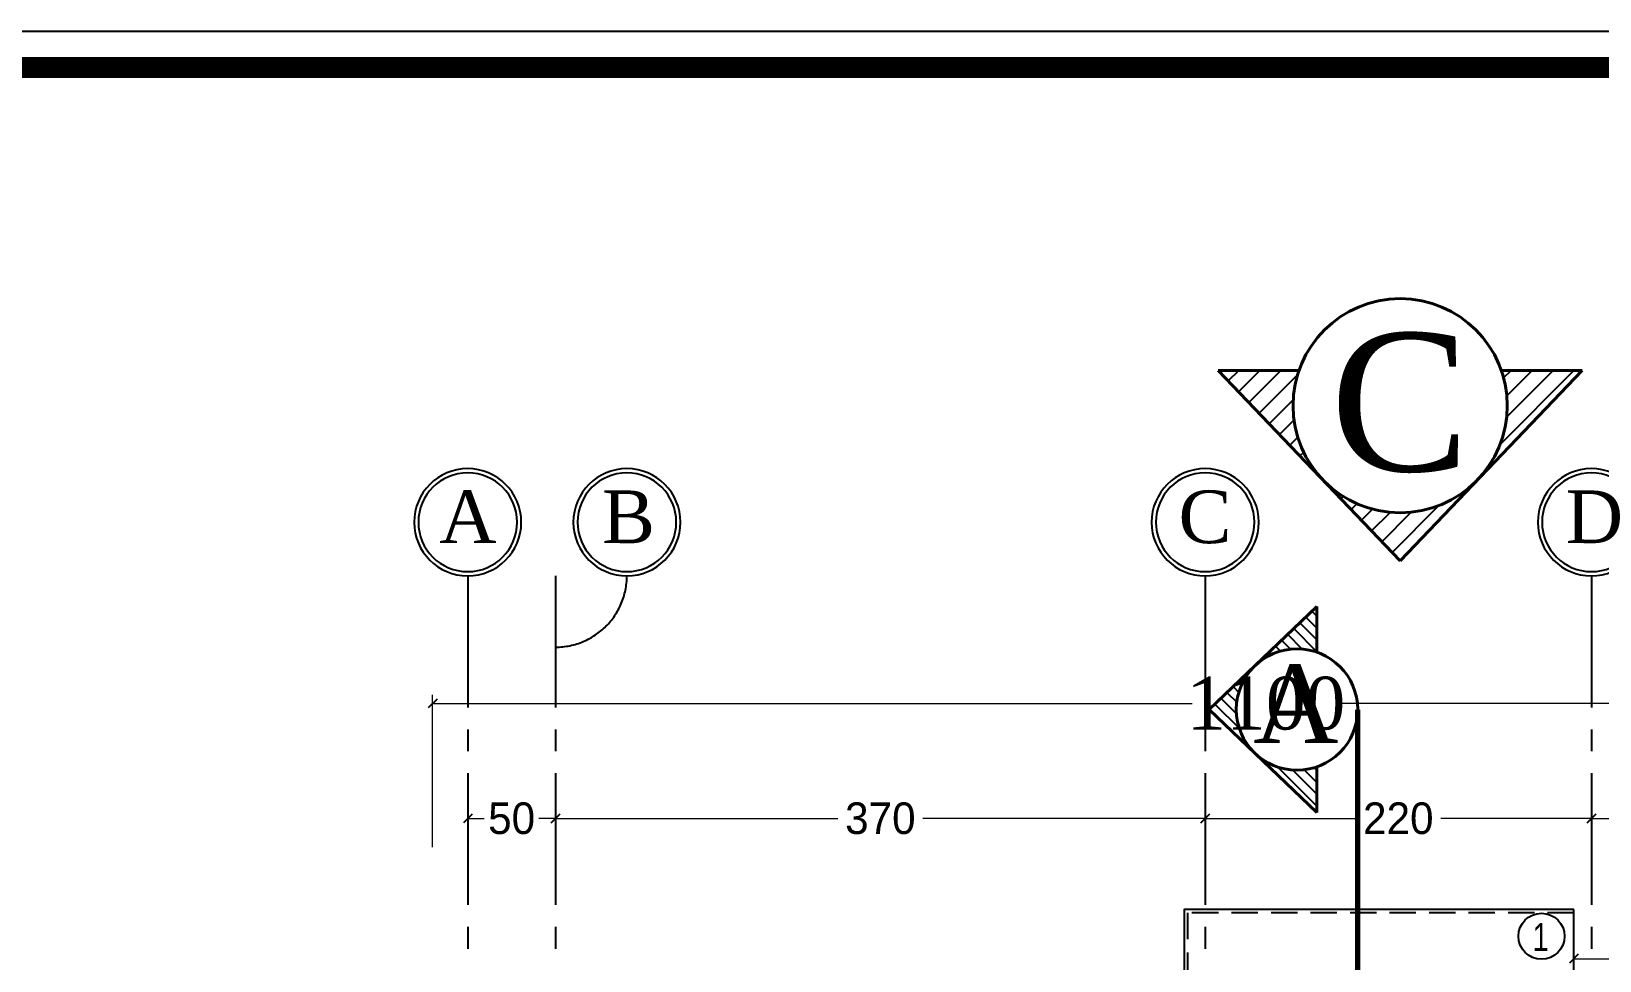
# Model space of a CAD drawing. Header units: centimetres. Extents: x 7997 to 116674, y 1017 to 13844.
# Drawn here: x 34129 to 35022, y 10243 to 10772 of the extents above; entities that cross this region are included whole.
import ezdxf
from ezdxf.enums import TextEntityAlignment as Align

# ---------------------------------------------------------------- set-up
doc = ezdxf.new("R2010")
doc.units = ezdxf.units.CM
doc.header["$LTSCALE"] = 200
doc.header["$PDMODE"] = 2
doc.linetypes.add('$0$A-106-Typical Floor Plan$0$HIDDEN', pattern=[0.375, 0.25, -0.125])
doc.linetypes.add('CENTER2', pattern=[1.125, 0.75, -0.125, 0.125, -0.125])
for name, color, linetype in [('$0$GRID', 9, 'Continuous'), ('$0$GRID @ 1', 9, 'Continuous'), ('$0$STEPS', 7, 'Continuous'), ('ARCH-TEXT', 6, 'Continuous'), ('AXIS', 9, 'CENTER2'), ('COL', 1, 'Continuous'), ('DIM', 11, 'Continuous'), ('STEPS NUMBERING', 7, 'Continuous'), ('TXT', 6, 'Continuous')]:
    doc.layers.add(name, color=color, linetype=linetype)
for name, color, linetype, lineweight in [('$0$WALL', 3, 'Continuous', 25), ('HA', 251, 'Continuous', 0), ('PLAN', 7, 'Continuous', 40), ('TEXT', 6, 'Continuous', 18), ('WALL', 3, 'Continuous', 25)]:
    doc.layers.add(name, color=color, linetype=linetype, lineweight=lineweight)
doc.styles.add('$0$GRID', font='times.ttf', dxfattribs={"height": 40})
doc.styles.add('ROMAND', font='times.ttf')
doc.styles.add('style8', font='swisscl.ttf', dxfattribs={"width": 0.8})
doc.styles.add('T1', font='times.ttf')
doc.styles.add('T2', font='')
doc.styles.get('T2').set_extended_font_data('Elisia')
doc.dimstyles.new('NORMAL', dxfattribs={"dimtxt": 18, "dimasz": 5, "dimexe": 5, "dimexo": 5, "dimgap": 1, "dimtad": 0, "dimdec": 0, "dimdsep": 46, "dimtxsty": 'T2', "dimblk1": 'OBLIQUE', "dimblk2": 'OBLIQUE', "dimsah": 1, "dimcen": 0.09, "dimclrd": 4, "dimclre": 4, "dimclrt": 6, "dimadec": 0, "dimazin": 0, "dimtfac": 1, "dimtdec": 0, "dimtofl": 0, "dimtmove": 1, "dimatfit": 2, "dimldrblk": 'OPEN30', "dimfxl": 0, "dimtolj": 1, "dimtzin": 0, "dimlwd": 5, "dimlwe": 5, "dimarcsym": 0})

# ---------------------------------------------------------------- blocks, each defined once
blk = doc.blocks.new('SEC.L')
at = {"layer": 'TXT'}
h = blk.add_hatch(dxfattribs=at)
h.set_pattern_fill('ANSI31', color=256, scale=15.3, angle=1170, style=0)
h.set_pattern_definition([(315, (-3684.534, 2186.449), (3.380854, 3.380854), [])])
h.paths.add_polyline_path([(-752.54, 939.25, 0.08394), (-741.18, 941.17), (-741.18, 915.12), (-802.62, 973.81), (-741.18, 1032.51), (-741.18, 1006.46, 0.08394), (-752.54, 1008.38, 1)])
at = {"layer": 'AXIS', "linetype": 'CENTER2', "ltscale": 0.5}
blk.add_lwpolyline([(-717.97, 973.71, 3, 3, 0), (-717.97, 614.88, 0, 0, 0), (-717.97, 436.82, 0, 0, 0), (-663.96, 436.82, 0, 0, 0), (-663.96, -428.85, 0, 0, 0), (-748.61, -428.85, 0, 0, 0), (-748.61, -498.24, 3, 3, 0), (-748.61, -954.31, 3, 3, 0)], format="xyseb", dxfattribs=at)
at = {"layer": 'PLAN', "linetype": 'Continuous'}
for p, q in [((-802.62, 973.81), (-741.18, 1032.51)), ((-741.18, 1032.51), (-741.18, 1006.46)), ((-802.62, 973.81), (-741.18, 915.12)), ((-741.18, 941.17), (-741.18, 915.12))]:
    blk.add_line(p, q, dxfattribs=at)
blk.add_circle((-752.54, 973.82), 34.57, dxfattribs=at)
at = {"layer": 'ARCH-TEXT', "lineweight": -3, "style": 'ROMAND'}
blk.add_text('A', height=44.62, dxfattribs=at).set_placement((-777.52, 954.7))
blk = doc.blocks.new('ASAS')
at = {"layer": 'TXT'}
h = blk.add_hatch(dxfattribs=at)
h.set_pattern_fill('ANSI31', color=256, scale=27, angle=1080, style=0)
h.set_pattern_definition([(225, (2198.978, 8365.5), (5.966213, -5.966213), [])])
h.paths.add_polyline_path([(-1.96, 3191.39, -0.08394), (1.43, 3211.45), (-44.54, 3211.45), (59.03, 3103.02), (162.61, 3211.45), (116.65, 3211.45, -0.08394), (120.04, 3191.39, -1)])
at = {"layer": 'PLAN', "linetype": 'Continuous'}
for p, q in [((59.03, 3103.02), (-44.54, 3211.45)), ((1.43, 3211.45), (-44.54, 3211.45)), ((59.03, 3103.02), (162.61, 3211.45)), ((162.61, 3211.45), (116.65, 3211.45))]:
    blk.add_line(p, q, dxfattribs=at)
blk.add_circle((59.04, 3191.39), 61, dxfattribs=at)
at = {"layer": 'ARCH-TEXT', "lineweight": -3, "style": 'ROMAND'}
blk.add_text('C', height=78.75, dxfattribs=at).set_placement((19.25, 3154.13))
blk = doc.blocks.new('_OBLIQUE')
at = {"color": 0, "linetype": 'ByBlock'}
blk.add_line((-0.5, -0.5), (0.5, 0.5), dxfattribs=at)
blk = doc.blocks.new('*D860')
at = {"layer": 'Defpoints', "color": 0, "transparency": 16777216}
for p in [(35117.08, 10243.89), (35007.08, 10182), (35117.08, 10182)]:
    blk.add_point(p, dxfattribs=at)
at = {"layer": 'DIM', "color": 4, "lineweight": 5, "transparency": 16777216}
for p, q in [((35007.08, 10187), (35007.08, 10248.89)), ((35117.08, 10187), (35117.08, 10248.89)), ((35007.08, 10243.89), (35041.37, 10243.89)), ((35117.08, 10243.89), (35082.8, 10243.89))]:
    blk.add_line(p, q, dxfattribs=at)
at = {"layer": 'DIM', "color": 4, "lineweight": 5, "transparency": 16777216, "xscale": 5, "yscale": 5, "zscale": 5, "rotation": 180}
blk.add_blockref('_OBLIQUE', (35007.08, 10243.89), dxfattribs=at)
at = {"layer": 'DIM', "color": 4, "lineweight": 5, "transparency": 16777216, "xscale": 5, "yscale": 5, "zscale": 5}
blk.add_blockref('_OBLIQUE', (35117.08, 10243.89), dxfattribs=at)
at = {"layer": 'DIM', "color": 6, "transparency": 16777216, "insert": (35062.08, 10243.89), "char_height": 18, "attachment_point": 5, "style": 'T2'}
blk.add_mtext('\\A1;110', dxfattribs=at)
blk = doc.blocks.new('_Open30')
at = {"color": 0, "linetype": 'ByBlock', "lineweight": -2}
for p, q in [((-1, 0.27), (0, 0)), ((0, 0), (-1, -0.27)), ((0, 0), (-1, 0))]:
    blk.add_line(p, q, dxfattribs=at)
blk = doc.blocks.new('02-GROUND FLOOR PLAN-selattin', base_point=(28755.36, 25545.28))
at = {"layer": '$0$STEPS'}
for points in [[(28305.36, 25635.28), (28083.36, 25635.28), (28083.36, 25545.28)], [(28305.36, 25535.28), (28305.36, 25635.28)]]:
    blk.add_lwpolyline(points, dxfattribs=at)
at = {"layer": '$0$WALL', "color": 8, "linetype": '$0$A-106-Typical Floor Plan$0$HIDDEN', "ltscale": 0.3}
blk.add_lwpolyline([(28305.36, 25633.28), (28085.36, 25633.28), (28085.36, 25545.28)], dxfattribs=at)
blk = doc.blocks.new('08-TITLE SHEET-selattin', base_point=(45714.8, -203081.4))
at = {"color": 0}
blk.add_lwpolyline([(51244.8, -203081.4), (45714.8, -203081.4), (45714.8, -206921.4), (51244.8, -206921.4)], close=True, dxfattribs=at)
at = {"color": 0, "linetype": 'ByBlock', "const_width": 17}
blk.add_lwpolyline([(45744.3, -206891.9), (51215.3, -206891.9), (51215.3, -203110.8), (45744.3, -203110.8)], close=True, dxfattribs=at)
at = {"layer": 'HA', "ltscale": 1.2}
blk.add_lwpolyline([(45714.8, -203081.4), (51244.8, -203081.4), (51244.8, -206921.4), (45714.8, -206921.4)], close=True, dxfattribs=at)
blk = doc.blocks.new('*U1678')
at = {"layer": '$0$GRID', "linetype": 'ByBlock', "ltscale": 100}
for radius in [40.7, 37.5]:
    blk.add_circle((0, 0), radius, dxfattribs=at)
at = {"layer": '$0$GRID', "style": '$0$GRID'}
blk.add_attdef('A1', text='', height=40, dxfattribs=at).set_placement((0, 4.2), align=Align.MIDDLE_CENTER)
blk = doc.blocks.new('*U1725')
at = {"layer": '$0$GRID', "linetype": 'Continuous'}
ref = blk.add_blockref('*U1678', (37178.06, 7492.49), dxfattribs=dict(at, xscale=-0.75, yscale=0.75, zscale=0.75))
ref.add_attrib('A1', 'A', dxfattribs={"layer": '$0$GRID @ 1', "height": 30, "style": '$0$GRID'}).set_placement((37178.16, 7495.61), align=Align.MIDDLE_CENTER)
blk = doc.blocks.new('*D1679')
at = {"layer": 'Defpoints', "color": 0, "transparency": 16777216}
for p in [(37178.06, 7323.78), (37228.06, 7323.78), (37228.06, 7323.78)]:
    blk.add_point(p, dxfattribs=at)
at = {"layer": 'DIM', "color": 4, "lineweight": 5, "transparency": 16777216}
for p, q in [((37178.06, 7323.78), (37187.48, 7323.78)), ((37228.06, 7323.78), (37218.63, 7323.78))]:
    blk.add_line(p, q, dxfattribs=at)
at = {"layer": 'DIM', "color": 4, "lineweight": 5, "transparency": 16777216, "xscale": 5, "yscale": 5, "zscale": 5, "rotation": 180}
blk.add_blockref('_OBLIQUE', (37178.06, 7323.78), dxfattribs=at)
at = {"layer": 'DIM', "color": 4, "lineweight": 5, "transparency": 16777216, "xscale": 5, "yscale": 5, "zscale": 5}
blk.add_blockref('_OBLIQUE', (37228.06, 7323.78), dxfattribs=at)
at = {"layer": 'DIM', "color": 6, "transparency": 16777216, "insert": (37203.06, 7323.78), "char_height": 18, "attachment_point": 5, "style": 'T2'}
blk.add_mtext('\\A1;50', dxfattribs=at)
blk = doc.blocks.new('*D1680')
at = {"layer": 'Defpoints', "color": 0, "transparency": 16777216}
for p in [(37228.06, 7323.78), (37598.06, 7323.78), (37598.06, 7323.78)]:
    blk.add_point(p, dxfattribs=at)
at = {"layer": 'DIM', "color": 4, "lineweight": 5, "transparency": 16777216}
for p, q in [((37228.06, 7323.78), (37388.91, 7323.78)), ((37598.06, 7323.78), (37437.2, 7323.78))]:
    blk.add_line(p, q, dxfattribs=at)
at = {"layer": 'DIM', "color": 4, "lineweight": 5, "transparency": 16777216, "xscale": 5, "yscale": 5, "zscale": 5, "rotation": 180}
blk.add_blockref('_OBLIQUE', (37228.06, 7323.78), dxfattribs=at)
at = {"layer": 'DIM', "color": 4, "lineweight": 5, "transparency": 16777216, "xscale": 5, "yscale": 5, "zscale": 5}
blk.add_blockref('_OBLIQUE', (37598.06, 7323.78), dxfattribs=at)
at = {"layer": 'DIM', "color": 6, "transparency": 16777216, "insert": (37413.06, 7323.78), "char_height": 18, "attachment_point": 5, "style": 'T2'}
blk.add_mtext('\\A1;370', dxfattribs=at)
blk = doc.blocks.new('*D1681')
at = {"layer": 'Defpoints', "color": 0, "transparency": 16777216}
for p in [(37598.06, 7323.78), (37818.06, 7323.78), (37818.06, 7323.78)]:
    blk.add_point(p, dxfattribs=at)
at = {"layer": 'DIM', "color": 4, "lineweight": 5, "transparency": 16777216}
for p, q in [((37598.06, 7323.78), (37683.91, 7323.78)), ((37818.06, 7323.78), (37732.2, 7323.78))]:
    blk.add_line(p, q, dxfattribs=at)
at = {"layer": 'DIM', "color": 4, "lineweight": 5, "transparency": 16777216, "xscale": 5, "yscale": 5, "zscale": 5, "rotation": 180}
blk.add_blockref('_OBLIQUE', (37598.06, 7323.78), dxfattribs=at)
at = {"layer": 'DIM', "color": 4, "lineweight": 5, "transparency": 16777216, "xscale": 5, "yscale": 5, "zscale": 5}
blk.add_blockref('_OBLIQUE', (37818.06, 7323.78), dxfattribs=at)
at = {"layer": 'DIM', "color": 6, "transparency": 16777216, "insert": (37708.06, 7323.78), "char_height": 18, "attachment_point": 5, "style": 'T2'}
blk.add_mtext('\\A1;220', dxfattribs=at)
blk = doc.blocks.new('*D1682')
at = {"layer": 'Defpoints', "color": 0, "transparency": 16777216}
for p in [(37818.06, 7323.78), (38218.06, 7323.78), (38218.06, 7323.78)]:
    blk.add_point(p, dxfattribs=at)
at = {"layer": 'DIM', "color": 4, "lineweight": 5, "transparency": 16777216}
for p, q in [((37818.06, 7323.78), (37993.91, 7323.78)), ((38218.06, 7323.78), (38042.2, 7323.78))]:
    blk.add_line(p, q, dxfattribs=at)
at = {"layer": 'DIM', "color": 4, "lineweight": 5, "transparency": 16777216, "xscale": 5, "yscale": 5, "zscale": 5, "rotation": 180}
blk.add_blockref('_OBLIQUE', (37818.06, 7323.78), dxfattribs=at)
at = {"layer": 'DIM', "color": 4, "lineweight": 5, "transparency": 16777216, "xscale": 5, "yscale": 5, "zscale": 5}
blk.add_blockref('_OBLIQUE', (38218.06, 7323.78), dxfattribs=at)
at = {"layer": 'DIM', "color": 6, "transparency": 16777216, "insert": (38018.06, 7323.78), "char_height": 18, "attachment_point": 5, "style": 'T2'}
blk.add_mtext('\\A1;400', dxfattribs=at)
blk = doc.blocks.new('*D1699')
at = {"layer": 'Defpoints', "color": 0, "transparency": 16777216}
for p in [(38258.06, 7389.21), (37158.06, 7302.34), (38258.06, 7302.34)]:
    blk.add_point(p, dxfattribs=at)
at = {"layer": 'DIM', "color": 4, "lineweight": 5, "transparency": 16777216}
for p, q in [((37158.06, 7307.34), (37158.06, 7394.21)), ((37158.06, 7389.21), (37590.71, 7389.21)), ((38258.06, 7389.21), (37674.53, 7389.21)), ((38258.06, 7307.34), (38258.06, 7394.21))]:
    blk.add_line(p, q, dxfattribs=at)
at = {"layer": 'DIM', "color": 4, "lineweight": 5, "transparency": 16777216, "xscale": 5, "yscale": 5, "zscale": 5, "rotation": 180}
blk.add_blockref('_OBLIQUE', (37158.06, 7389.21), dxfattribs=at)
at = {"layer": 'DIM', "color": 4, "lineweight": 5, "transparency": 16777216, "xscale": 5, "yscale": 5, "zscale": 5}
blk.add_blockref('_OBLIQUE', (38258.06, 7389.21), dxfattribs=at)
at = {"layer": 'DIM', "color": 6, "transparency": 16777216, "insert": (37632.62, 7389.21), "char_height": 30, "attachment_point": 5, "style": 'T1'}
blk.add_mtext('\\A1;1100', dxfattribs=at)
blk = doc.blocks.new('*U1726')
at = {"layer": '$0$GRID', "linetype": 'Continuous'}
ref = blk.add_blockref('*U1678', (37268.71, 7492.49), dxfattribs=dict(at, xscale=-0.75, yscale=0.75, zscale=0.75))
ref.add_attrib('A1', 'B', dxfattribs={"layer": '$0$GRID @ 1', "height": 30, "style": '$0$GRID'}).set_placement((37269.64, 7495.61), align=Align.MIDDLE_CENTER)
blk = doc.blocks.new('*U1727')
at = {"layer": '$0$GRID', "linetype": 'Continuous'}
ref = blk.add_blockref('*U1678', (37598.06, 7492.49), dxfattribs=dict(at, xscale=-0.75, yscale=0.75, zscale=0.75))
ref.add_attrib('A1', 'C', dxfattribs={"layer": '$0$GRID @ 1', "height": 30, "style": '$0$GRID'}).set_placement((37597.99, 7495.61), align=Align.MIDDLE_CENTER)
blk = doc.blocks.new('*U1728')
at = {"layer": '$0$GRID', "linetype": 'Continuous'}
ref = blk.add_blockref('*U1678', (37818.06, 7492.49), dxfattribs=dict(at, xscale=-0.75, yscale=0.75, zscale=0.75))
ref.add_attrib('A1', 'D', dxfattribs={"layer": '$0$GRID @ 1', "height": 30, "style": '$0$GRID'}).set_placement((37819.74, 7495.61), align=Align.MIDDLE_CENTER)
blk = doc.blocks.new('09-GRID LINE PLAN-Essa', base_point=(37178.06, 7462))
at = {"layer": 'AXIS', "ltscale": 0.5}
for p, q in [((37178.06, 7462), (37178.06, 5332)), ((37228.06, 7462), (37228.06, 5332)), ((37598.06, 7462), (37598.06, 5332)), ((37818.06, 7462), (37818.06, 5332))]:
    blk.add_line(p, q, dxfattribs=at)
blk.add_arc((37228.06, 7462), 40.65, 270, 0, dxfattribs=at)
at = {"layer": 'COL', "linetype": 'Continuous'}
for name in ['*U1725', '*U1726', '*U1727', '*U1728']:
    blk.add_blockref(name, (0, 0), dxfattribs=at)
at = {"layer": 'DIM'}
dim = blk.add_linear_dim(base=(38258.06, 7389.21), p1=(37158.06, 7302.34), p2=(38258.06, 7302.34), dimstyle='NORMAL', override={"dimtxt": 30, "dimtxsty": 'T1'}, dxfattribs=at)
dim.commit()
dim.dimension.update_dxf_attribs({"geometry": '*D1699', "text_midpoint": (37632.62, 7389.21), "dimtype": 128})
for base, p1, p2, picture, middle in [((37228.06, 7323.78), (37178.06, 7323.78), (37228.06, 7323.78), '*D1679', (37203.06, 7323.78)), ((37598.06, 7323.78), (37228.06, 7323.78), (37598.06, 7323.78), '*D1680', (37413.06, 7323.78)), ((37818.06, 7323.78), (37598.06, 7323.78), (37818.06, 7323.78), '*D1681', (37708.06, 7323.78)), ((38218.06, 7323.78), (37818.06, 7323.78), (38218.06, 7323.78), '*D1682', (38018.06, 7323.78))]:
    dim = blk.add_linear_dim(base=base, p1=p1, p2=p2, dimstyle='NORMAL', dxfattribs=at)
    dim.commit()
    dim.dimension.update_dxf_attribs({"geometry": picture, "text_midpoint": middle})

msp = doc.modelspace()

# ---------------------------------------------------------------- linework, layer by layer
at = {"linetype": 'Continuous'}
msp.add_lwpolyline([(33201.7025, 8084.0841), (37072.7025, 8084.0841), (37072.7025, 10772.0841), (33201.7025, 10772.0841)], close=True, dxfattribs=at)

# ---------------------------------------------------------------- block references
at = {"layer": 'DIM'}
msp.add_blockref('ASAS', (34849.1064, 7367.4707), dxfattribs=at)
at = {"layer": 'WALL'}
msp.add_blockref('SEC.L', (35601.9274, 9412.002), dxfattribs=at)

# ---------------------------------------------------------------- dimensions: what is measured, and where the dimension line sits
at = {"layer": 'DIM'}
dim = msp.add_linear_dim(base=(35117.0822, 10243.8884), p1=(35007.0822, 10182.002), p2=(35117.0822, 10182.002), dimstyle='NORMAL', dxfattribs=at)
dim.commit()
dim.dimension.update_dxf_attribs({"geometry": '*D860', "text_midpoint": (35062.0822, 10243.8884)})

# ---------------------------------------------------------------- next in the draw order: block references
at = {"layer": 'DIM', "linetype": 'Continuous'}
msp.add_blockref('02-GROUND FLOOR PLAN-selattin', (35457.0822, 10182.002), dxfattribs=at)

# ---------------------------------------------------------------- next in the draw order: linework, layer by layer
at = {"layer": 'STEPS NUMBERING', "ltscale": 0.001}
msp.add_circle((34988.6263, 10256.6755), 13.1091, dxfattribs=at)

# ---------------------------------------------------------------- next in the draw order: block references
at = {"layer": 'COL', "linetype": 'Continuous'}
msp.add_blockref('09-GRID LINE PLAN-Essa', (34377.0822, 10462.002), dxfattribs=at)
at = {"layer": 'DIM', "color": 0, "linetype": 'Continuous', "xscale": 0.7000000000000026, "yscale": 0.7000000000000026, "zscale": 0.7000000000000026}
msp.add_blockref('08-TITLE SHEET-selattin', (33201.7025, 10772.0841), dxfattribs=at)

# ---------------------------------------------------------------- next in the draw order: texts
at = {"layer": 'TEXT', "style": 'style8'}
msp.add_text('1', height=16, dxfattribs=at).set_placement((34983.5712, 10248.1905))

doc.saveas('drawing.dxf')
